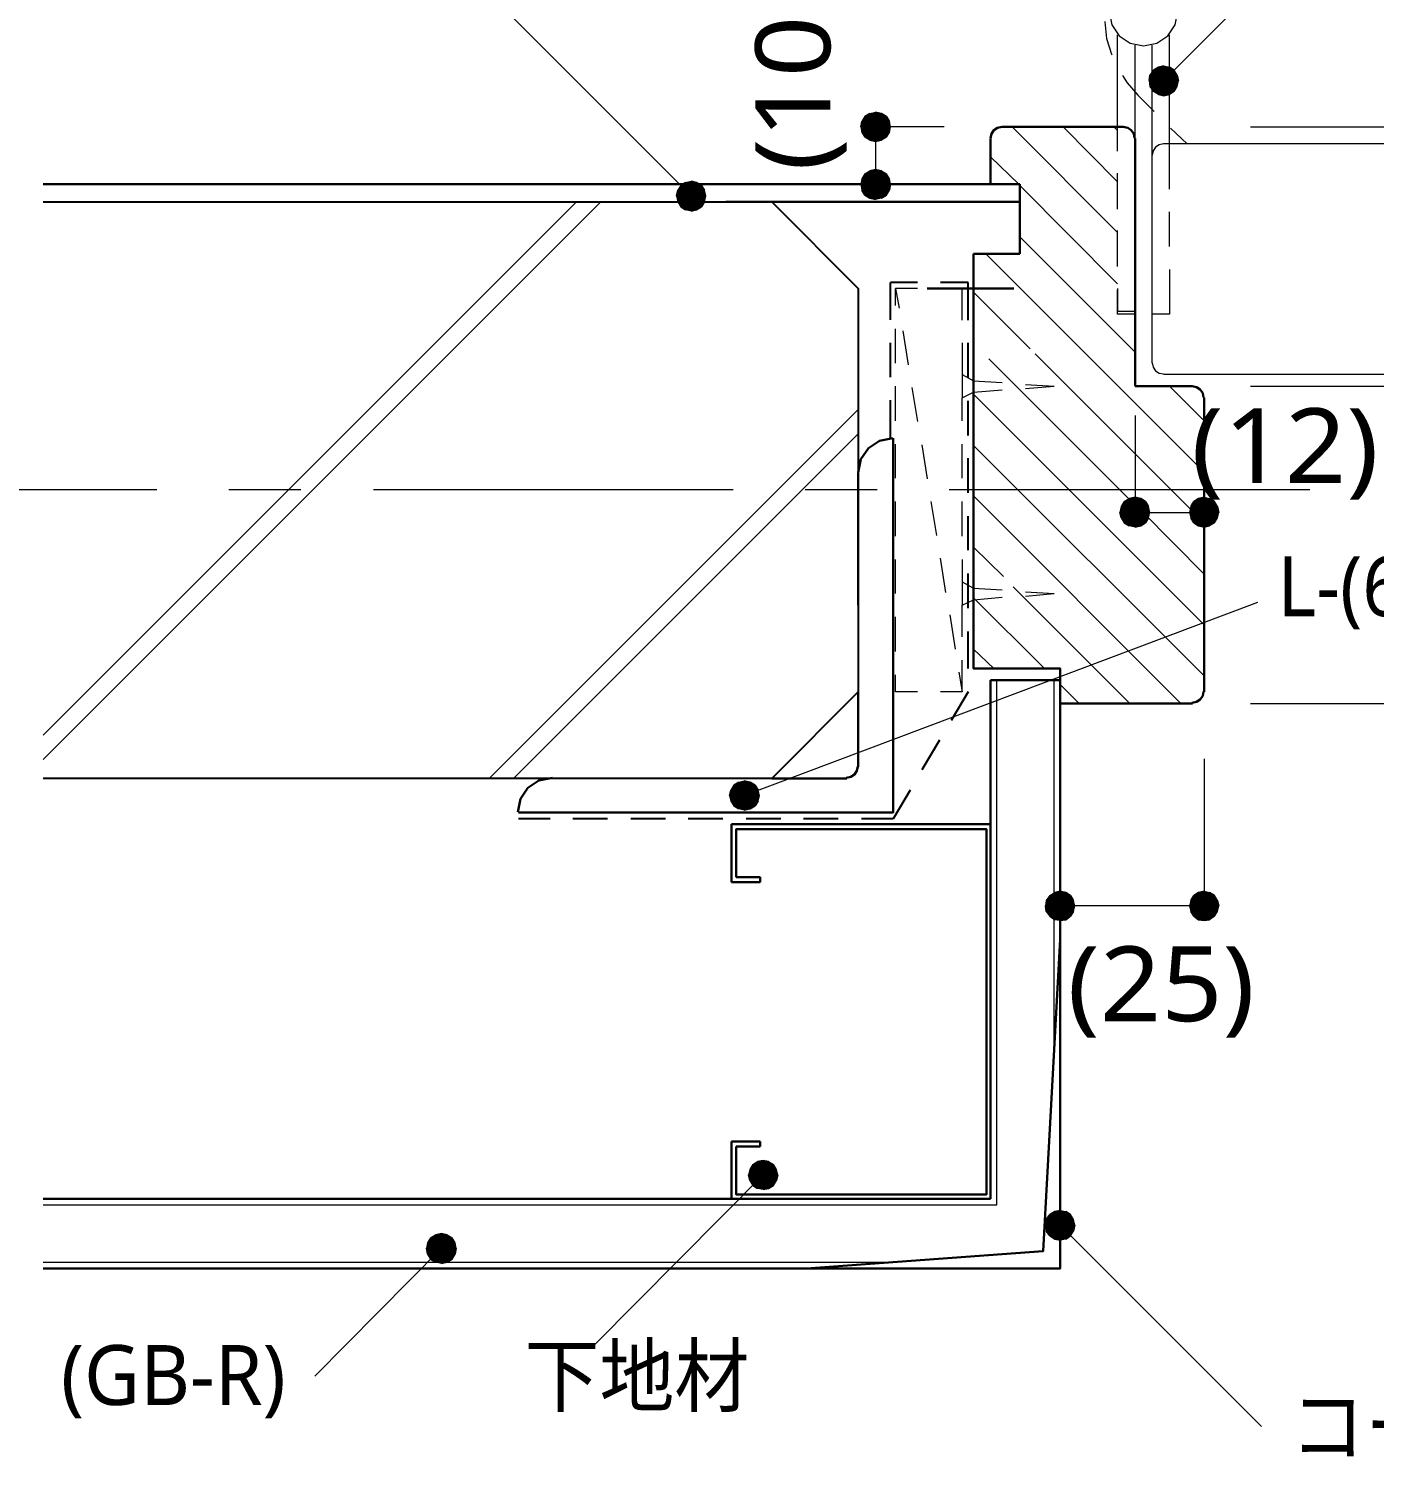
# Model space of a CAD drawing. Header units: millimetres. Extents: x 0 to 420, y 0 to 297.
# Drawn here: x 40.58 to 87.27, y 68.22 to 117.96 of the extents above; entities that cross this region are included whole.
import ezdxf
from ezdxf.enums import TextEntityAlignment as Align

# ---------------------------------------------------------------- set-up
doc = ezdxf.new("R2010")
doc.units = ezdxf.units.MM
doc.styles.add('kst32b', font='NotoSansJP-Variable.ttf')

msp = doc.modelspace()

# ---------------------------------------------------------------- hatches: boundary and pattern name
h = msp.add_hatch(color=7)
h.paths.add_polyline_path([(79.608, 116.522), (79.481, 116.353), (79.968, 116.163), (79.608, 116.522)])
h.paths.add_polyline_path([(79.481, 116.353), (79.968, 116.163), (79.46, 116.163), (79.481, 116.353)])
h.paths.add_polyline_path([(79.968, 116.163), (79.46, 116.163), (79.481, 115.951), (79.968, 116.163)])
for points in [[(79.777, 116.628), (79.608, 116.522), (79.968, 116.163), (79.777, 116.628)], [(70.443, 114.363), (70.485, 114.554), (69.956, 114.554), (70.443, 114.363)], [(69.49, 112.755), (69.448, 112.564), (69.956, 112.564), (69.49, 112.755)], [(63.098, 111.95), (63.204, 111.781), (63.563, 112.162), (63.098, 111.95)], [(79.163, 101.663), (78.973, 101.706), (78.973, 101.177), (79.163, 101.663)], [(81.174, 100.711), (81.365, 100.669), (81.365, 101.177), (81.174, 100.711)], [(64.939, 91.165), (65.045, 90.996), (65.405, 91.355), (64.939, 91.165)], [(76.56, 87.99), (76.369, 88.032), (76.369, 87.524), (76.56, 87.99)], [(81.174, 87.037), (81.365, 87.016), (81.365, 87.524), (81.174, 87.037)], [(66.252, 77.724), (66.421, 77.83), (66.061, 78.19), (66.252, 77.724)], [(76.835, 76.645), (76.729, 76.814), (76.369, 76.454), (76.835, 76.645)], [(55.097, 75.163), (55.266, 75.269), (54.906, 75.65), (55.097, 75.163)]]:
    msp.add_hatch(color=7).paths.add_polyline_path(points)
h = msp.add_hatch(color=7)
h.paths.add_polyline_path([(80.328, 116.522), (80.158, 116.628), (79.968, 116.163), (80.328, 116.522)])
h.paths.add_polyline_path([(80.158, 116.628), (79.968, 116.163), (79.968, 116.671), (80.158, 116.628)])
h.paths.add_polyline_path([(79.968, 116.163), (79.968, 116.671), (79.777, 116.628), (79.968, 116.163)])
h = msp.add_hatch(color=7)
h.paths.add_polyline_path([(80.433, 115.951), (80.476, 116.163), (79.968, 116.163), (80.433, 115.951)])
h.paths.add_polyline_path([(80.476, 116.163), (79.968, 116.163), (80.433, 116.353), (80.476, 116.163)])
h.paths.add_polyline_path([(79.968, 116.163), (80.433, 116.353), (80.328, 116.522), (79.968, 116.163)])
h = msp.add_hatch(color=7)
h.paths.add_polyline_path([(79.481, 115.951), (79.608, 115.782), (79.968, 116.163), (79.481, 115.951)])
h.paths.add_polyline_path([(79.608, 115.782), (79.968, 116.163), (79.777, 115.676), (79.608, 115.782)])
h.paths.add_polyline_path([(79.968, 116.163), (79.777, 115.676), (79.968, 115.634), (79.968, 116.163)])
h = msp.add_hatch(color=7)
h.paths.add_polyline_path([(79.968, 115.634), (80.158, 115.676), (79.968, 116.163), (79.968, 115.634)])
h.paths.add_polyline_path([(80.158, 115.676), (79.968, 116.163), (80.328, 115.782), (80.158, 115.676)])
h.paths.add_polyline_path([(79.968, 116.163), (80.328, 115.782), (80.433, 115.951), (79.968, 116.163)])
h = msp.add_hatch(color=7)
h.paths.add_polyline_path([(69.596, 114.914), (69.49, 114.745), (69.956, 114.554), (69.596, 114.914)])
h.paths.add_polyline_path([(69.49, 114.745), (69.956, 114.554), (69.448, 114.554), (69.49, 114.745)])
h.paths.add_polyline_path([(69.956, 114.554), (69.448, 114.554), (69.49, 114.363), (69.956, 114.554)])
h = msp.add_hatch(color=7)
h.paths.add_polyline_path([(70.168, 115.02), (69.956, 115.062), (69.956, 114.554), (70.168, 115.02)])
h.paths.add_polyline_path([(69.956, 115.062), (69.956, 114.554), (69.765, 115.02), (69.956, 115.062)])
h.paths.add_polyline_path([(69.956, 114.554), (69.765, 115.02), (69.596, 114.914), (69.956, 114.554)])
h = msp.add_hatch(color=7)
h.paths.add_polyline_path([(70.485, 114.554), (70.443, 114.745), (69.956, 114.554), (70.485, 114.554)])
h.paths.add_polyline_path([(70.443, 114.745), (69.956, 114.554), (70.337, 114.914), (70.443, 114.745)])
h.paths.add_polyline_path([(69.956, 114.554), (70.337, 114.914), (70.168, 115.02), (69.956, 114.554)])
h = msp.add_hatch(color=7)
h.paths.add_polyline_path([(69.49, 114.363), (69.596, 114.194), (69.956, 114.554), (69.49, 114.363)])
h.paths.add_polyline_path([(69.596, 114.194), (69.956, 114.554), (69.765, 114.088), (69.596, 114.194)])
h.paths.add_polyline_path([(69.956, 114.554), (69.765, 114.088), (69.956, 114.046), (69.956, 114.554)])
h = msp.add_hatch(color=7)
h.paths.add_polyline_path([(69.956, 114.046), (70.168, 114.088), (69.956, 114.554), (69.956, 114.046)])
h.paths.add_polyline_path([(70.168, 114.088), (69.956, 114.554), (70.337, 114.194), (70.168, 114.088)])
h.paths.add_polyline_path([(69.956, 114.554), (70.337, 114.194), (70.443, 114.363), (69.956, 114.554)])
h = msp.add_hatch(color=7)
h.paths.add_polyline_path([(69.956, 113.072), (69.765, 113.03), (69.956, 112.564), (69.956, 113.072)])
h.paths.add_polyline_path([(69.765, 113.03), (69.956, 112.564), (69.596, 112.924), (69.765, 113.03)])
h.paths.add_polyline_path([(69.956, 112.564), (69.596, 112.924), (69.49, 112.755), (69.956, 112.564)])
h = msp.add_hatch(color=7)
h.paths.add_polyline_path([(70.443, 112.755), (70.337, 112.924), (69.956, 112.564), (70.443, 112.755)])
h.paths.add_polyline_path([(70.337, 112.924), (69.956, 112.564), (70.168, 113.03), (70.337, 112.924)])
h.paths.add_polyline_path([(69.956, 112.564), (70.168, 113.03), (69.956, 113.072), (69.956, 112.564)])
h = msp.add_hatch(color=7)
h.paths.add_polyline_path([(63.204, 112.522), (63.098, 112.353), (63.563, 112.162), (63.204, 112.522)])
h.paths.add_polyline_path([(63.098, 112.353), (63.563, 112.162), (63.056, 112.162), (63.098, 112.353)])
h.paths.add_polyline_path([(63.563, 112.162), (63.056, 112.162), (63.098, 111.95), (63.563, 112.162)])
h = msp.add_hatch(color=7)
h.paths.add_polyline_path([(63.754, 112.628), (63.563, 112.67), (63.563, 112.162), (63.754, 112.628)])
h.paths.add_polyline_path([(63.563, 112.67), (63.563, 112.162), (63.373, 112.628), (63.563, 112.67)])
h.paths.add_polyline_path([(63.563, 112.162), (63.373, 112.628), (63.204, 112.522), (63.563, 112.162)])
h = msp.add_hatch(color=7)
h.paths.add_polyline_path([(64.071, 112.162), (64.029, 112.353), (63.563, 112.162), (64.071, 112.162)])
h.paths.add_polyline_path([(64.029, 112.353), (63.563, 112.162), (63.923, 112.522), (64.029, 112.353)])
h.paths.add_polyline_path([(63.563, 112.162), (63.923, 112.522), (63.754, 112.628), (63.563, 112.162)])
h = msp.add_hatch(color=7)
h.paths.add_polyline_path([(69.448, 112.564), (69.49, 112.353), (69.956, 112.564), (69.448, 112.564)])
h.paths.add_polyline_path([(69.49, 112.353), (69.956, 112.564), (69.596, 112.183), (69.49, 112.353)])
h.paths.add_polyline_path([(69.956, 112.564), (69.596, 112.183), (69.765, 112.077), (69.956, 112.564)])
h = msp.add_hatch(color=7)
h.paths.add_polyline_path([(69.765, 112.077), (69.956, 112.035), (69.956, 112.564), (69.765, 112.077)])
h.paths.add_polyline_path([(69.956, 112.035), (69.956, 112.564), (70.168, 112.077), (69.956, 112.035)])
h.paths.add_polyline_path([(69.956, 112.564), (70.168, 112.077), (70.337, 112.183), (69.956, 112.564)])
h = msp.add_hatch(color=7)
h.paths.add_polyline_path([(70.337, 112.183), (70.443, 112.353), (69.956, 112.564), (70.337, 112.183)])
h.paths.add_polyline_path([(70.443, 112.353), (69.956, 112.564), (70.485, 112.564), (70.443, 112.353)])
h.paths.add_polyline_path([(69.956, 112.564), (70.485, 112.564), (70.443, 112.755), (69.956, 112.564)])
h = msp.add_hatch(color=7)
h.paths.add_polyline_path([(63.204, 111.781), (63.373, 111.675), (63.563, 112.162), (63.204, 111.781)])
h.paths.add_polyline_path([(63.373, 111.675), (63.563, 112.162), (63.563, 111.633), (63.373, 111.675)])
h.paths.add_polyline_path([(63.563, 112.162), (63.563, 111.633), (63.754, 111.675), (63.563, 112.162)])
h = msp.add_hatch(color=7)
h.paths.add_polyline_path([(63.754, 111.675), (63.923, 111.781), (63.563, 112.162), (63.754, 111.675)])
h.paths.add_polyline_path([(63.923, 111.781), (63.563, 112.162), (64.029, 111.95), (63.923, 111.781)])
h.paths.add_polyline_path([(63.563, 112.162), (64.029, 111.95), (64.071, 112.162), (63.563, 112.162)])
h = msp.add_hatch(color=7)
h.paths.add_polyline_path([(78.973, 101.706), (78.761, 101.663), (78.973, 101.177), (78.973, 101.706)])
h.paths.add_polyline_path([(78.761, 101.663), (78.973, 101.177), (78.592, 101.558), (78.761, 101.663)])
h.paths.add_polyline_path([(78.973, 101.177), (78.592, 101.558), (78.486, 101.388), (78.973, 101.177)])
h = msp.add_hatch(color=7)
h.paths.add_polyline_path([(79.481, 101.177), (79.438, 101.388), (78.973, 101.177), (79.481, 101.177)])
h.paths.add_polyline_path([(79.438, 101.388), (78.973, 101.177), (79.333, 101.558), (79.438, 101.388)])
h.paths.add_polyline_path([(78.973, 101.177), (79.333, 101.558), (79.163, 101.663), (78.973, 101.177)])
h = msp.add_hatch(color=7)
h.paths.add_polyline_path([(81.174, 101.663), (81.005, 101.558), (81.365, 101.177), (81.174, 101.663)])
h.paths.add_polyline_path([(81.005, 101.558), (81.365, 101.177), (80.899, 101.388), (81.005, 101.558)])
h.paths.add_polyline_path([(81.365, 101.177), (80.899, 101.388), (80.857, 101.177), (81.365, 101.177)])
h = msp.add_hatch(color=7)
h.paths.add_polyline_path([(81.725, 101.558), (81.555, 101.663), (81.365, 101.177), (81.725, 101.558)])
h.paths.add_polyline_path([(81.555, 101.663), (81.365, 101.177), (81.365, 101.706), (81.555, 101.663)])
h.paths.add_polyline_path([(81.365, 101.177), (81.365, 101.706), (81.174, 101.663), (81.365, 101.177)])
h = msp.add_hatch(color=7)
h.paths.add_polyline_path([(81.83, 100.986), (81.873, 101.177), (81.365, 101.177), (81.83, 100.986)])
h.paths.add_polyline_path([(81.873, 101.177), (81.365, 101.177), (81.83, 101.388), (81.873, 101.177)])
h.paths.add_polyline_path([(81.365, 101.177), (81.83, 101.388), (81.725, 101.558), (81.365, 101.177)])
h = msp.add_hatch(color=7)
h.paths.add_polyline_path([(78.486, 101.388), (78.444, 101.177), (78.973, 101.177), (78.486, 101.388)])
h.paths.add_polyline_path([(78.444, 101.177), (78.973, 101.177), (78.486, 100.986), (78.444, 101.177)])
h.paths.add_polyline_path([(78.973, 101.177), (78.486, 100.986), (78.592, 100.817), (78.973, 101.177)])
h = msp.add_hatch(color=7)
h.paths.add_polyline_path([(78.592, 100.817), (78.761, 100.711), (78.973, 101.177), (78.592, 100.817)])
h.paths.add_polyline_path([(78.761, 100.711), (78.973, 101.177), (78.973, 100.669), (78.761, 100.711)])
h.paths.add_polyline_path([(78.973, 101.177), (78.973, 100.669), (79.163, 100.711), (78.973, 101.177)])
h = msp.add_hatch(color=7)
h.paths.add_polyline_path([(79.163, 100.711), (79.333, 100.817), (78.973, 101.177), (79.163, 100.711)])
h.paths.add_polyline_path([(79.333, 100.817), (78.973, 101.177), (79.438, 100.986), (79.333, 100.817)])
h.paths.add_polyline_path([(78.973, 101.177), (79.438, 100.986), (79.481, 101.177), (78.973, 101.177)])
h = msp.add_hatch(color=7)
h.paths.add_polyline_path([(80.857, 101.177), (80.899, 100.986), (81.365, 101.177), (80.857, 101.177)])
h.paths.add_polyline_path([(80.899, 100.986), (81.365, 101.177), (81.005, 100.817), (80.899, 100.986)])
h.paths.add_polyline_path([(81.365, 101.177), (81.005, 100.817), (81.174, 100.711), (81.365, 101.177)])
h = msp.add_hatch(color=7)
h.paths.add_polyline_path([(81.365, 100.669), (81.555, 100.711), (81.365, 101.177), (81.365, 100.669)])
h.paths.add_polyline_path([(81.555, 100.711), (81.365, 101.177), (81.725, 100.817), (81.555, 100.711)])
h.paths.add_polyline_path([(81.365, 101.177), (81.725, 100.817), (81.83, 100.986), (81.365, 101.177)])
h = msp.add_hatch(color=7)
h.paths.add_polyline_path([(65.045, 91.715), (64.939, 91.546), (65.405, 91.355), (65.045, 91.715)])
h.paths.add_polyline_path([(64.939, 91.546), (65.405, 91.355), (64.897, 91.355), (64.939, 91.546)])
h.paths.add_polyline_path([(65.405, 91.355), (64.897, 91.355), (64.939, 91.165), (65.405, 91.355)])
h = msp.add_hatch(color=7)
h.paths.add_polyline_path([(65.617, 91.821), (65.405, 91.863), (65.405, 91.355), (65.617, 91.821)])
h.paths.add_polyline_path([(65.405, 91.863), (65.405, 91.355), (65.215, 91.821), (65.405, 91.863)])
h.paths.add_polyline_path([(65.405, 91.355), (65.215, 91.821), (65.045, 91.715), (65.405, 91.355)])
h = msp.add_hatch(color=7)
h.paths.add_polyline_path([(65.934, 91.355), (65.892, 91.546), (65.405, 91.355), (65.934, 91.355)])
h.paths.add_polyline_path([(65.892, 91.546), (65.405, 91.355), (65.786, 91.715), (65.892, 91.546)])
h.paths.add_polyline_path([(65.405, 91.355), (65.786, 91.715), (65.617, 91.821), (65.405, 91.355)])
h = msp.add_hatch(color=7)
h.paths.add_polyline_path([(65.045, 90.996), (65.215, 90.89), (65.405, 91.355), (65.045, 90.996)])
h.paths.add_polyline_path([(65.215, 90.89), (65.405, 91.355), (65.405, 90.847), (65.215, 90.89)])
h.paths.add_polyline_path([(65.405, 91.355), (65.405, 90.847), (65.617, 90.89), (65.405, 91.355)])
h = msp.add_hatch(color=7)
h.paths.add_polyline_path([(65.617, 90.89), (65.786, 90.996), (65.405, 91.355), (65.617, 90.89)])
h.paths.add_polyline_path([(65.786, 90.996), (65.405, 91.355), (65.892, 91.165), (65.786, 90.996)])
h.paths.add_polyline_path([(65.405, 91.355), (65.892, 91.165), (65.934, 91.355), (65.405, 91.355)])
h = msp.add_hatch(color=7)
h.paths.add_polyline_path([(75.883, 87.715), (75.861, 87.524), (76.369, 87.524), (75.883, 87.715)])
h.paths.add_polyline_path([(75.861, 87.524), (76.369, 87.524), (75.883, 87.334), (75.861, 87.524)])
h.paths.add_polyline_path([(76.369, 87.524), (75.883, 87.334), (76.01, 87.164), (76.369, 87.524)])
h = msp.add_hatch(color=7)
h.paths.add_polyline_path([(76.369, 88.032), (76.179, 87.99), (76.369, 87.524), (76.369, 88.032)])
h.paths.add_polyline_path([(76.179, 87.99), (76.369, 87.524), (76.01, 87.884), (76.179, 87.99)])
h.paths.add_polyline_path([(76.369, 87.524), (76.01, 87.884), (75.883, 87.715), (76.369, 87.524)])
h = msp.add_hatch(color=7)
h.paths.add_polyline_path([(76.877, 87.524), (76.835, 87.715), (76.369, 87.524), (76.877, 87.524)])
h.paths.add_polyline_path([(76.835, 87.715), (76.369, 87.524), (76.729, 87.884), (76.835, 87.715)])
h.paths.add_polyline_path([(76.369, 87.524), (76.729, 87.884), (76.56, 87.99), (76.369, 87.524)])
h = msp.add_hatch(color=7)
h.paths.add_polyline_path([(81.174, 87.99), (81.005, 87.884), (81.365, 87.524), (81.174, 87.99)])
h.paths.add_polyline_path([(81.005, 87.884), (81.365, 87.524), (80.899, 87.715), (81.005, 87.884)])
h.paths.add_polyline_path([(81.365, 87.524), (80.899, 87.715), (80.857, 87.524), (81.365, 87.524)])
h = msp.add_hatch(color=7)
h.paths.add_polyline_path([(81.725, 87.884), (81.555, 87.99), (81.365, 87.524), (81.725, 87.884)])
h.paths.add_polyline_path([(81.555, 87.99), (81.365, 87.524), (81.365, 88.032), (81.555, 87.99)])
h.paths.add_polyline_path([(81.365, 87.524), (81.365, 88.032), (81.174, 87.99), (81.365, 87.524)])
h = msp.add_hatch(color=7)
h.paths.add_polyline_path([(81.83, 87.334), (81.873, 87.524), (81.365, 87.524), (81.83, 87.334)])
h.paths.add_polyline_path([(81.873, 87.524), (81.365, 87.524), (81.83, 87.715), (81.873, 87.524)])
h.paths.add_polyline_path([(81.365, 87.524), (81.83, 87.715), (81.725, 87.884), (81.365, 87.524)])
h = msp.add_hatch(color=7)
h.paths.add_polyline_path([(76.01, 87.164), (76.179, 87.037), (76.369, 87.524), (76.01, 87.164)])
h.paths.add_polyline_path([(76.179, 87.037), (76.369, 87.524), (76.369, 87.016), (76.179, 87.037)])
h.paths.add_polyline_path([(76.369, 87.524), (76.369, 87.016), (76.56, 87.037), (76.369, 87.524)])
h = msp.add_hatch(color=7)
h.paths.add_polyline_path([(76.56, 87.037), (76.729, 87.164), (76.369, 87.524), (76.56, 87.037)])
h.paths.add_polyline_path([(76.729, 87.164), (76.369, 87.524), (76.835, 87.334), (76.729, 87.164)])
h.paths.add_polyline_path([(76.369, 87.524), (76.835, 87.334), (76.877, 87.524), (76.369, 87.524)])
h = msp.add_hatch(color=7)
h.paths.add_polyline_path([(80.857, 87.524), (80.899, 87.334), (81.365, 87.524), (80.857, 87.524)])
h.paths.add_polyline_path([(80.899, 87.334), (81.365, 87.524), (81.005, 87.164), (80.899, 87.334)])
h.paths.add_polyline_path([(81.365, 87.524), (81.005, 87.164), (81.174, 87.037), (81.365, 87.524)])
h = msp.add_hatch(color=7)
h.paths.add_polyline_path([(81.365, 87.016), (81.555, 87.037), (81.365, 87.524), (81.365, 87.016)])
h.paths.add_polyline_path([(81.555, 87.037), (81.365, 87.524), (81.725, 87.164), (81.555, 87.037)])
h.paths.add_polyline_path([(81.365, 87.524), (81.725, 87.164), (81.83, 87.334), (81.365, 87.524)])
h = msp.add_hatch(color=7)
h.paths.add_polyline_path([(66.061, 78.698), (65.871, 78.655), (66.061, 78.19), (66.061, 78.698)])
h.paths.add_polyline_path([(65.871, 78.655), (66.061, 78.19), (65.701, 78.549), (65.871, 78.655)])
h.paths.add_polyline_path([(66.061, 78.19), (65.701, 78.549), (65.596, 78.38), (66.061, 78.19)])
h = msp.add_hatch(color=7)
h.paths.add_polyline_path([(66.527, 78.38), (66.421, 78.549), (66.061, 78.19), (66.527, 78.38)])
h.paths.add_polyline_path([(66.421, 78.549), (66.061, 78.19), (66.252, 78.655), (66.421, 78.549)])
h.paths.add_polyline_path([(66.061, 78.19), (66.252, 78.655), (66.061, 78.698), (66.061, 78.19)])
h = msp.add_hatch(color=7)
h.paths.add_polyline_path([(65.596, 78.38), (65.553, 78.19), (66.061, 78.19), (65.596, 78.38)])
h.paths.add_polyline_path([(65.553, 78.19), (66.061, 78.19), (65.596, 77.999), (65.553, 78.19)])
h.paths.add_polyline_path([(66.061, 78.19), (65.596, 77.999), (65.701, 77.83), (66.061, 78.19)])
h = msp.add_hatch(color=7)
h.paths.add_polyline_path([(65.701, 77.83), (65.871, 77.724), (66.061, 78.19), (65.701, 77.83)])
h.paths.add_polyline_path([(65.871, 77.724), (66.061, 78.19), (66.061, 77.682), (65.871, 77.724)])
h.paths.add_polyline_path([(66.061, 78.19), (66.061, 77.682), (66.252, 77.724), (66.061, 78.19)])
h = msp.add_hatch(color=7)
h.paths.add_polyline_path([(66.421, 77.83), (66.527, 77.999), (66.061, 78.19), (66.421, 77.83)])
h.paths.add_polyline_path([(66.527, 77.999), (66.061, 78.19), (66.569, 78.19), (66.527, 77.999)])
h.paths.add_polyline_path([(66.061, 78.19), (66.569, 78.19), (66.527, 78.38), (66.061, 78.19)])
h = msp.add_hatch(color=7)
h.paths.add_polyline_path([(76.179, 76.92), (76.01, 76.814), (76.369, 76.454), (76.179, 76.92)])
h.paths.add_polyline_path([(76.01, 76.814), (76.369, 76.454), (75.883, 76.645), (76.01, 76.814)])
h.paths.add_polyline_path([(76.369, 76.454), (75.883, 76.645), (75.861, 76.454), (76.369, 76.454)])
h = msp.add_hatch(color=7)
h.paths.add_polyline_path([(76.729, 76.814), (76.56, 76.92), (76.369, 76.454), (76.729, 76.814)])
h.paths.add_polyline_path([(76.56, 76.92), (76.369, 76.454), (76.369, 76.962), (76.56, 76.92)])
h.paths.add_polyline_path([(76.369, 76.454), (76.369, 76.962), (76.179, 76.92), (76.369, 76.454)])
h = msp.add_hatch(color=7)
h.paths.add_polyline_path([(76.729, 76.073), (76.835, 76.242), (76.369, 76.454), (76.729, 76.073)])
h.paths.add_polyline_path([(76.835, 76.242), (76.369, 76.454), (76.877, 76.454), (76.835, 76.242)])
h.paths.add_polyline_path([(76.369, 76.454), (76.877, 76.454), (76.835, 76.645), (76.369, 76.454)])
h = msp.add_hatch(color=7)
h.paths.add_polyline_path([(54.906, 76.158), (54.695, 76.115), (54.906, 75.65), (54.906, 76.158)])
h.paths.add_polyline_path([(54.695, 76.115), (54.906, 75.65), (54.525, 76.009), (54.695, 76.115)])
h.paths.add_polyline_path([(54.906, 75.65), (54.525, 76.009), (54.42, 75.84), (54.906, 75.65)])
h = msp.add_hatch(color=7)
h.paths.add_polyline_path([(55.372, 75.84), (55.266, 76.009), (54.906, 75.65), (55.372, 75.84)])
h.paths.add_polyline_path([(55.266, 76.009), (54.906, 75.65), (55.097, 76.115), (55.266, 76.009)])
h.paths.add_polyline_path([(54.906, 75.65), (55.097, 76.115), (54.906, 76.158), (54.906, 75.65)])
h = msp.add_hatch(color=7)
h.paths.add_polyline_path([(75.861, 76.454), (75.883, 76.242), (76.369, 76.454), (75.861, 76.454)])
h.paths.add_polyline_path([(75.883, 76.242), (76.369, 76.454), (76.01, 76.073), (75.883, 76.242)])
h.paths.add_polyline_path([(76.369, 76.454), (76.01, 76.073), (76.179, 75.967), (76.369, 76.454)])
h = msp.add_hatch(color=7)
h.paths.add_polyline_path([(76.179, 75.967), (76.369, 75.925), (76.369, 76.454), (76.179, 75.967)])
h.paths.add_polyline_path([(76.369, 75.925), (76.369, 76.454), (76.56, 75.967), (76.369, 75.925)])
h.paths.add_polyline_path([(76.369, 76.454), (76.56, 75.967), (76.729, 76.073), (76.369, 76.454)])
h = msp.add_hatch(color=7)
h.paths.add_polyline_path([(54.42, 75.84), (54.377, 75.65), (54.906, 75.65), (54.42, 75.84)])
h.paths.add_polyline_path([(54.377, 75.65), (54.906, 75.65), (54.42, 75.438), (54.377, 75.65)])
h.paths.add_polyline_path([(54.906, 75.65), (54.42, 75.438), (54.525, 75.269), (54.906, 75.65)])
h = msp.add_hatch(color=7)
h.paths.add_polyline_path([(54.525, 75.269), (54.695, 75.163), (54.906, 75.65), (54.525, 75.269)])
h.paths.add_polyline_path([(54.695, 75.163), (54.906, 75.65), (54.906, 75.121), (54.695, 75.163)])
h.paths.add_polyline_path([(54.906, 75.65), (54.906, 75.121), (55.097, 75.163), (54.906, 75.65)])
h = msp.add_hatch(color=7)
h.paths.add_polyline_path([(55.266, 75.269), (55.372, 75.438), (54.906, 75.65), (55.266, 75.269)])
h.paths.add_polyline_path([(55.372, 75.438), (54.906, 75.65), (55.414, 75.65), (55.372, 75.438)])
h.paths.add_polyline_path([(54.906, 75.65), (55.414, 75.65), (55.372, 75.84), (54.906, 75.65)])

# ---------------------------------------------------------------- linework, layer by layer
at = {"lineweight": 13}
for points in [[(79.968, 116.163), (91.207, 127.402)], [(63.563, 112.162), (49.784, 125.942)], [(77.915, 118.216), (77.915, 118.195), (77.978, 117.623), (78.147, 117.073), (78.169, 117.052)], [(78.359, 114.554), (78.359, 117.75)], [(78.973, 114.152), (78.973, 117.39)], [(79.566, 113.559), (79.566, 117.39)], [(80.158, 113.961), (80.158, 117.75)], [(78.528, 116.332), (78.698, 116.078), (79.058, 115.655)], [(79.629, 115.083), (79.058, 115.655)], [(72.348, 114.554), (69.935, 114.554)], [(78.359, 110.892), (74.697, 114.554)], [(78.359, 112.649), (76.475, 114.554)], [(78.359, 114.427), (78.232, 114.554)], [(78.359, 113.707), (78.359, 114.554)], [(78.359, 113.75), (78.359, 114.554)], [(80.772, 113.961), (80.201, 114.512)], [(82.973, 114.554), (109.559, 114.554)], [(82.973, 94.552), (109.559, 94.552), (109.559, 114.554)], [(69.956, 114.152), (69.956, 112.945)], [(79.957, 113.961), (79.805, 113.931), (79.68, 113.847), (79.596, 113.722), (79.566, 113.57)], [(105.283, 113.961), (79.968, 113.961)], [(80.158, 112.395), (80.158, 113.961)], [(74.93, 112.564), (73.956, 113.517)], [(79.566, 106.362), (79.566, 113.559)], [(78.359, 111.76), (78.359, 112.945)], [(78.359, 109.114), (74.972, 112.522)], [(78.359, 111.696), (78.359, 112.903)], [(59.584, 111.95), (41.085, 93.451)], [(60.431, 111.95), (41.085, 92.604)], [(80.158, 110.405), (80.158, 111.612)], [(78.359, 109.749), (78.359, 110.956)], [(78.973, 106.743), (74.972, 110.744)], [(78.359, 109.707), (78.359, 110.913)], [(81.365, 102.574), (73.787, 110.151)], [(80.158, 109.601), (80.158, 108.056), (79.566, 108.056)], [(70.654, 108.945), (70.781, 108.268)], [(70.654, 108.352), (70.654, 108.945)], [(71.416, 108.945), (70.654, 108.945)], [(72.962, 108.945), (72.221, 108.945)], [(72.962, 107.844), (72.962, 108.945)], [(78.359, 108.945), (78.359, 108.162), (78.973, 108.162)], [(75.332, 106.849), (73.364, 108.818)], [(78.359, 108.056), (78.359, 108.902)], [(78.973, 108.056), (78.359, 108.056)], [(70.654, 106.362), (70.654, 107.548)], [(70.908, 107.484), (71.099, 106.299)], [(72.962, 107.061), (72.962, 105.96), (72.962, 105.156)], [(78.973, 101.431), (73.893, 106.511)], [(81.365, 100.817), (75.502, 106.68)], [(72.962, 105.96), (73.364, 105.749)], [(79.566, 106.373), (79.596, 106.221), (79.68, 106.096), (79.805, 106.012), (79.957, 105.982)], [(105.283, 105.96), (79.968, 105.96)], [(70.654, 104.352), (70.654, 105.558)], [(71.226, 105.516), (71.416, 104.33)], [(73.364, 105.749), (74.359, 105.685)], [(75.163, 105.622), (76.158, 105.558)], [(75.163, 105.473), (76.158, 105.558)], [(81.365, 104.352), (80.158, 105.558)], [(82.973, 105.558), (102.32, 105.558)], [(72.962, 105.156), (73.364, 105.346)], [(72.962, 104.352), (72.962, 105.156)], [(73.364, 105.346), (74.359, 105.431)], [(81.365, 97.282), (73.364, 105.283)], [(69.363, 104.754), (56.557, 91.948)], [(78.973, 104.542), (78.973, 101.177), (81.365, 101.177)], [(69.363, 103.907), (57.404, 91.948)], [(70.654, 102.362), (70.654, 103.547)], [(71.565, 103.526), (71.755, 102.341)], [(72.962, 102.362), (72.962, 103.547)], [(81.365, 95.504), (73.364, 103.505)], [(45.021, 101.96), (32.237, 101.96)], [(50.017, 101.96), (47.519, 101.96)], [(65.024, 101.96), (52.536, 101.96)], [(70.019, 101.96), (67.522, 101.96)], [(70.654, 100.351), (70.654, 101.558)], [(71.882, 101.558), (72.073, 100.372)], [(85.027, 101.96), (72.517, 101.96)], [(72.962, 100.351), (72.962, 101.558)], [(80.56, 94.552), (73.364, 101.748)], [(81.365, 99.039), (79.227, 101.198)], [(70.654, 98.362), (70.654, 99.547)], [(72.2, 99.589), (72.39, 98.404)], [(72.962, 99.547), (72.962, 98.764), (72.962, 97.959)], [(74.401, 98.954), (73.364, 99.97)], [(72.962, 98.764), (73.364, 98.552)], [(73.364, 98.552), (74.359, 98.488)], [(78.782, 94.552), (74.74, 98.594)], [(65.405, 91.355), (83.227, 98.065)], [(72.962, 97.959), (73.364, 98.15)], [(73.364, 98.15), (74.359, 98.234)], [(75.819, 95.758), (73.364, 98.213)], [(75.163, 98.425), (76.158, 98.362)], [(75.163, 98.277), (76.158, 98.362)], [(70.654, 96.351), (70.654, 97.557)], [(72.538, 97.621), (72.729, 96.435)], [(72.962, 96.859), (72.962, 97.959)], [(72.962, 94.954), (72.962, 96.054)], [(74.062, 95.758), (73.364, 96.435)], [(70.654, 94.954), (70.654, 95.546)], [(72.856, 95.631), (72.962, 94.954)], [(74.168, 77.153), (74.168, 95.356)], [(76.158, 82.677), (76.158, 95.356)], [(77.026, 94.552), (76.369, 95.208)], [(71.416, 94.954), (70.654, 94.954)], [(72.962, 94.954), (72.221, 94.954)], [(81.365, 92.625), (81.365, 87.524), (76.369, 87.524)], [(66.061, 78.19), (60.219, 72.305)], [(41.085, 77.153), (74.168, 77.153)], [(76.369, 76.454), (83.354, 69.469)], [(54.906, 75.65), (50.504, 71.205)], [(41.085, 75.163), (70.358, 75.163)]]:
    msp.add_lwpolyline(points, dxfattribs=at)
msp.add_lwpolyline([(80.455, 118.565), (80.361, 119.031), (80.104, 119.411), (79.724, 119.667), (79.259, 119.761), (78.793, 119.667), (78.413, 119.411), (78.157, 119.031), (78.063, 118.565), (78.157, 118.1), (78.413, 117.719), (78.793, 117.463), (79.259, 117.369), (79.724, 117.463), (80.104, 117.719), (80.361, 118.1)], close=True, dxfattribs=at)
at = {"lineweight": 0}
for points in [[(79.608, 116.522), (79.481, 116.353), (79.968, 116.163)], [(79.777, 116.628), (79.608, 116.522), (79.968, 116.163)], [(79.968, 116.163), (79.968, 116.671), (79.777, 116.628)], [(80.158, 116.628), (79.968, 116.163), (79.968, 116.671)], [(80.328, 116.522), (80.158, 116.628), (79.968, 116.163)], [(79.968, 116.163), (80.433, 116.353), (80.328, 116.522)], [(79.481, 116.353), (79.968, 116.163), (79.46, 116.163)], [(79.968, 116.163), (79.46, 116.163), (79.481, 115.951)], [(79.481, 115.951), (79.608, 115.782), (79.968, 116.163)], [(79.608, 115.782), (79.968, 116.163), (79.777, 115.676)], [(79.968, 116.163), (79.777, 115.676), (79.968, 115.634)], [(80.476, 116.163), (79.968, 116.163), (80.433, 116.353)], [(79.968, 115.634), (80.158, 115.676), (79.968, 116.163)], [(80.158, 115.676), (79.968, 116.163), (80.328, 115.782)], [(79.968, 116.163), (80.328, 115.782), (80.433, 115.951)], [(80.433, 115.951), (80.476, 116.163), (79.968, 116.163)], [(69.596, 114.914), (69.49, 114.745), (69.956, 114.554)], [(69.956, 114.554), (69.765, 115.02), (69.596, 114.914)], [(69.956, 115.062), (69.956, 114.554), (69.765, 115.02)], [(70.168, 115.02), (69.956, 115.062), (69.956, 114.554)], [(69.956, 114.554), (70.337, 114.914), (70.168, 115.02)], [(70.443, 114.745), (69.956, 114.554), (70.337, 114.914)], [(69.49, 114.745), (69.956, 114.554), (69.448, 114.554)], [(69.956, 114.554), (69.448, 114.554), (69.49, 114.363)], [(69.49, 114.363), (69.596, 114.194), (69.956, 114.554)], [(69.596, 114.194), (69.956, 114.554), (69.765, 114.088)], [(69.956, 114.554), (69.765, 114.088), (69.956, 114.046)], [(70.485, 114.554), (70.443, 114.745), (69.956, 114.554)], [(69.956, 114.046), (70.168, 114.088), (69.956, 114.554)], [(70.168, 114.088), (69.956, 114.554), (70.337, 114.194)], [(69.956, 114.554), (70.337, 114.194), (70.443, 114.363)], [(70.443, 114.363), (70.485, 114.554), (69.956, 114.554)], [(69.956, 112.564), (69.596, 112.924), (69.49, 112.755)], [(69.765, 113.03), (69.956, 112.564), (69.596, 112.924)], [(69.956, 113.072), (69.765, 113.03), (69.956, 112.564)], [(69.956, 112.564), (70.168, 113.03), (69.956, 113.072)], [(70.337, 112.924), (69.956, 112.564), (70.168, 113.03)], [(70.443, 112.755), (70.337, 112.924), (69.956, 112.564)], [(63.204, 112.522), (63.098, 112.353), (63.563, 112.162)], [(63.563, 112.162), (63.373, 112.628), (63.204, 112.522)], [(63.563, 112.67), (63.563, 112.162), (63.373, 112.628)], [(63.754, 112.628), (63.563, 112.67), (63.563, 112.162)], [(63.563, 112.162), (63.923, 112.522), (63.754, 112.628)], [(64.029, 112.353), (63.563, 112.162), (63.923, 112.522)], [(69.49, 112.755), (69.448, 112.564), (69.956, 112.564)], [(69.448, 112.564), (69.49, 112.353), (69.956, 112.564)], [(69.49, 112.353), (69.956, 112.564), (69.596, 112.183)], [(69.956, 112.564), (69.596, 112.183), (69.765, 112.077)], [(69.765, 112.077), (69.956, 112.035), (69.956, 112.564)], [(69.956, 112.564), (70.485, 112.564), (70.443, 112.755)], [(69.956, 112.035), (69.956, 112.564), (70.168, 112.077)], [(69.956, 112.564), (70.168, 112.077), (70.337, 112.183)], [(70.337, 112.183), (70.443, 112.353), (69.956, 112.564)], [(70.443, 112.353), (69.956, 112.564), (70.485, 112.564)], [(63.098, 112.353), (63.563, 112.162), (63.056, 112.162)], [(63.563, 112.162), (63.056, 112.162), (63.098, 111.95)], [(63.098, 111.95), (63.204, 111.781), (63.563, 112.162)], [(63.204, 111.781), (63.373, 111.675), (63.563, 112.162)], [(63.373, 111.675), (63.563, 112.162), (63.563, 111.633)], [(64.071, 112.162), (64.029, 112.353), (63.563, 112.162)], [(63.563, 112.162), (63.563, 111.633), (63.754, 111.675)], [(63.754, 111.675), (63.923, 111.781), (63.563, 112.162)], [(63.923, 111.781), (63.563, 112.162), (64.029, 111.95)], [(63.563, 112.162), (64.029, 111.95), (64.071, 112.162)], [(78.973, 101.177), (78.592, 101.558), (78.486, 101.388)], [(78.761, 101.663), (78.973, 101.177), (78.592, 101.558)], [(78.973, 101.706), (78.761, 101.663), (78.973, 101.177)], [(79.163, 101.663), (78.973, 101.706), (78.973, 101.177)], [(78.973, 101.177), (79.333, 101.558), (79.163, 101.663)], [(79.438, 101.388), (78.973, 101.177), (79.333, 101.558)], [(81.005, 101.558), (81.365, 101.177), (80.899, 101.388)], [(81.174, 101.663), (81.005, 101.558), (81.365, 101.177)], [(81.365, 101.177), (81.365, 101.706), (81.174, 101.663)], [(81.555, 101.663), (81.365, 101.177), (81.365, 101.706)], [(81.725, 101.558), (81.555, 101.663), (81.365, 101.177)], [(81.365, 101.177), (81.83, 101.388), (81.725, 101.558)], [(78.486, 101.388), (78.444, 101.177), (78.973, 101.177)], [(78.444, 101.177), (78.973, 101.177), (78.486, 100.986)], [(78.973, 101.177), (78.486, 100.986), (78.592, 100.817)], [(78.592, 100.817), (78.761, 100.711), (78.973, 101.177)], [(78.761, 100.711), (78.973, 101.177), (78.973, 100.669)], [(79.481, 101.177), (79.438, 101.388), (78.973, 101.177)], [(78.973, 101.177), (78.973, 100.669), (79.163, 100.711)], [(79.163, 100.711), (79.333, 100.817), (78.973, 101.177)], [(79.333, 100.817), (78.973, 101.177), (79.438, 100.986)], [(78.973, 101.177), (79.438, 100.986), (79.481, 101.177)], [(81.365, 101.177), (80.899, 101.388), (80.857, 101.177)], [(80.857, 101.177), (80.899, 100.986), (81.365, 101.177)], [(80.899, 100.986), (81.365, 101.177), (81.005, 100.817)], [(81.365, 101.177), (81.005, 100.817), (81.174, 100.711)], [(81.174, 100.711), (81.365, 100.669), (81.365, 101.177)], [(81.873, 101.177), (81.365, 101.177), (81.83, 101.388)], [(81.365, 100.669), (81.555, 100.711), (81.365, 101.177)], [(81.555, 100.711), (81.365, 101.177), (81.725, 100.817)], [(81.365, 101.177), (81.725, 100.817), (81.83, 100.986)], [(81.83, 100.986), (81.873, 101.177), (81.365, 101.177)], [(64.939, 91.546), (65.405, 91.355), (64.897, 91.355)], [(65.045, 91.715), (64.939, 91.546), (65.405, 91.355)], [(65.405, 91.355), (65.215, 91.821), (65.045, 91.715)], [(65.405, 91.863), (65.405, 91.355), (65.215, 91.821)], [(65.617, 91.821), (65.405, 91.863), (65.405, 91.355)], [(65.405, 91.355), (65.786, 91.715), (65.617, 91.821)], [(65.892, 91.546), (65.405, 91.355), (65.786, 91.715)], [(65.934, 91.355), (65.892, 91.546), (65.405, 91.355)], [(65.405, 91.355), (64.897, 91.355), (64.939, 91.165)], [(64.939, 91.165), (65.045, 90.996), (65.405, 91.355)], [(65.045, 90.996), (65.215, 90.89), (65.405, 91.355)], [(65.215, 90.89), (65.405, 91.355), (65.405, 90.847)], [(65.405, 91.355), (65.405, 90.847), (65.617, 90.89)], [(65.617, 90.89), (65.786, 90.996), (65.405, 91.355)], [(65.786, 90.996), (65.405, 91.355), (65.892, 91.165)], [(65.405, 91.355), (65.892, 91.165), (65.934, 91.355)], [(75.883, 87.715), (75.861, 87.524), (76.369, 87.524)], [(76.369, 87.524), (76.01, 87.884), (75.883, 87.715)], [(76.179, 87.99), (76.369, 87.524), (76.01, 87.884)], [(76.369, 88.032), (76.179, 87.99), (76.369, 87.524)], [(76.56, 87.99), (76.369, 88.032), (76.369, 87.524)], [(76.369, 87.524), (76.729, 87.884), (76.56, 87.99)], [(76.835, 87.715), (76.369, 87.524), (76.729, 87.884)], [(76.877, 87.524), (76.835, 87.715), (76.369, 87.524)], [(81.365, 87.524), (80.899, 87.715), (80.857, 87.524)], [(81.005, 87.884), (81.365, 87.524), (80.899, 87.715)], [(81.174, 87.99), (81.005, 87.884), (81.365, 87.524)], [(81.365, 87.524), (81.365, 88.032), (81.174, 87.99)], [(81.555, 87.99), (81.365, 87.524), (81.365, 88.032)], [(81.725, 87.884), (81.555, 87.99), (81.365, 87.524)], [(81.365, 87.524), (81.83, 87.715), (81.725, 87.884)], [(81.873, 87.524), (81.365, 87.524), (81.83, 87.715)], [(75.861, 87.524), (76.369, 87.524), (75.883, 87.334)], [(76.369, 87.524), (75.883, 87.334), (76.01, 87.164)], [(76.01, 87.164), (76.179, 87.037), (76.369, 87.524)], [(76.179, 87.037), (76.369, 87.524), (76.369, 87.016)], [(76.369, 87.524), (76.369, 87.016), (76.56, 87.037)], [(76.56, 87.037), (76.729, 87.164), (76.369, 87.524)], [(76.729, 87.164), (76.369, 87.524), (76.835, 87.334)], [(76.369, 87.524), (76.835, 87.334), (76.877, 87.524)], [(80.857, 87.524), (80.899, 87.334), (81.365, 87.524)], [(80.899, 87.334), (81.365, 87.524), (81.005, 87.164)], [(81.365, 87.524), (81.005, 87.164), (81.174, 87.037)], [(81.174, 87.037), (81.365, 87.016), (81.365, 87.524)], [(81.365, 87.016), (81.555, 87.037), (81.365, 87.524)], [(81.555, 87.037), (81.365, 87.524), (81.725, 87.164)], [(81.365, 87.524), (81.725, 87.164), (81.83, 87.334)], [(81.83, 87.334), (81.873, 87.524), (81.365, 87.524)], [(65.871, 78.655), (66.061, 78.19), (65.701, 78.549)], [(66.061, 78.698), (65.871, 78.655), (66.061, 78.19)], [(66.061, 78.19), (66.252, 78.655), (66.061, 78.698)], [(66.421, 78.549), (66.061, 78.19), (66.252, 78.655)], [(65.596, 78.38), (65.553, 78.19), (66.061, 78.19)], [(65.553, 78.19), (66.061, 78.19), (65.596, 77.999)], [(66.061, 78.19), (65.701, 78.549), (65.596, 78.38)], [(66.061, 78.19), (65.596, 77.999), (65.701, 77.83)], [(65.701, 77.83), (65.871, 77.724), (66.061, 78.19)], [(65.871, 77.724), (66.061, 78.19), (66.061, 77.682)], [(66.527, 78.38), (66.421, 78.549), (66.061, 78.19)], [(66.061, 78.19), (66.569, 78.19), (66.527, 78.38)], [(66.421, 77.83), (66.527, 77.999), (66.061, 78.19)], [(66.527, 77.999), (66.061, 78.19), (66.569, 78.19)], [(66.061, 78.19), (66.061, 77.682), (66.252, 77.724)], [(66.252, 77.724), (66.421, 77.83), (66.061, 78.19)], [(76.369, 76.454), (75.883, 76.645), (75.861, 76.454)], [(76.01, 76.814), (76.369, 76.454), (75.883, 76.645)], [(76.179, 76.92), (76.01, 76.814), (76.369, 76.454)], [(76.369, 76.454), (76.369, 76.962), (76.179, 76.92)], [(76.56, 76.92), (76.369, 76.454), (76.369, 76.962)], [(76.729, 76.814), (76.56, 76.92), (76.369, 76.454)], [(76.835, 76.645), (76.729, 76.814), (76.369, 76.454)], [(76.369, 76.454), (76.877, 76.454), (76.835, 76.645)], [(54.695, 76.115), (54.906, 75.65), (54.525, 76.009)], [(54.906, 76.158), (54.695, 76.115), (54.906, 75.65)], [(54.906, 75.65), (55.097, 76.115), (54.906, 76.158)], [(55.266, 76.009), (54.906, 75.65), (55.097, 76.115)], [(75.861, 76.454), (75.883, 76.242), (76.369, 76.454)], [(75.883, 76.242), (76.369, 76.454), (76.01, 76.073)], [(76.369, 76.454), (76.01, 76.073), (76.179, 75.967)], [(76.179, 75.967), (76.369, 75.925), (76.369, 76.454)], [(76.369, 75.925), (76.369, 76.454), (76.56, 75.967)], [(76.369, 76.454), (76.56, 75.967), (76.729, 76.073)], [(76.729, 76.073), (76.835, 76.242), (76.369, 76.454)], [(76.835, 76.242), (76.369, 76.454), (76.877, 76.454)], [(54.42, 75.84), (54.377, 75.65), (54.906, 75.65)], [(54.377, 75.65), (54.906, 75.65), (54.42, 75.438)], [(54.906, 75.65), (54.525, 76.009), (54.42, 75.84)], [(54.906, 75.65), (54.42, 75.438), (54.525, 75.269)], [(54.525, 75.269), (54.695, 75.163), (54.906, 75.65)], [(54.695, 75.163), (54.906, 75.65), (54.906, 75.121)], [(55.372, 75.84), (55.266, 76.009), (54.906, 75.65)], [(54.906, 75.65), (55.414, 75.65), (55.372, 75.84)], [(55.266, 75.269), (55.372, 75.438), (54.906, 75.65)], [(55.372, 75.438), (54.906, 75.65), (55.414, 75.65)], [(54.906, 75.65), (54.906, 75.121), (55.097, 75.163)], [(55.097, 75.163), (55.266, 75.269), (54.906, 75.65)]]:
    msp.add_lwpolyline(points, close=True, dxfattribs=at)
at = {"lineweight": 30}
for points in [[(74.348, 114.554), (74.195, 114.523), (74.071, 114.439), (73.987, 114.315), (73.956, 114.162)], [(74.359, 114.554), (78.571, 114.554)], [(78.952, 114.162), (78.921, 114.315), (78.837, 114.439), (78.713, 114.523), (78.56, 114.554)], [(73.956, 114.152), (73.956, 112.564), (74.761, 112.564)], [(73.956, 112.564), (73.956, 114.152)], [(78.973, 105.558), (78.973, 114.152)], [(73.956, 112.564), (41.085, 112.564)], [(73.956, 112.564), (74.972, 112.564)], [(74.972, 110.151), (74.972, 112.564)], [(64.77, 111.95), (74.972, 111.95)], [(73.364, 110.151), (73.364, 95.758), (76.369, 95.758), (76.369, 94.552)], [(73.364, 110.151), (74.972, 110.151)], [(74.761, 108.945), (71.755, 108.945)], [(78.973, 105.558), (80.962, 105.558)], [(81.344, 105.167), (81.313, 105.319), (81.229, 105.443), (81.104, 105.527), (80.952, 105.558)], [(81.365, 94.954), (81.365, 105.156)], [(57.573, 90.763), (70.57, 90.763), (70.57, 103.759)], [(70.559, 103.759), (70.094, 103.665), (69.713, 103.409), (69.457, 103.029), (69.363, 102.563)], [(69.363, 102.552), (69.363, 97.959)], [(73.956, 95.356), (76.369, 95.356)], [(73.956, 78.422), (73.956, 95.356)], [(41.085, 74.951), (76.369, 74.951), (76.369, 94.552)], [(69.363, 92.35), (69.363, 94.954)], [(76.369, 77.957), (76.369, 94.552)], [(76.369, 94.552), (80.962, 94.552)], [(80.952, 94.573), (81.104, 94.603), (81.229, 94.687), (81.313, 94.812), (81.344, 94.964)], [(68.95, 91.969), (69.103, 92), (69.227, 92.084), (69.311, 92.208), (69.342, 92.361)], [(58.748, 91.969), (58.283, 91.875), (57.902, 91.619), (57.646, 91.239), (57.552, 90.773)], [(66.358, 91.948), (68.961, 91.948)], [(67.374, 91.948), (68.961, 91.948)], [(64.961, 88.35), (64.961, 90.361)], [(73.956, 90.361), (64.961, 90.361)], [(65.13, 79.184), (65.13, 77.512), (73.808, 77.512), (73.808, 90.191), (65.13, 90.191), (65.13, 88.519)], [(73.956, 90.361), (73.956, 80.349)], [(73.956, 90.361), (73.956, 77.364)], [(64.961, 88.35), (65.955, 88.35)], [(65.13, 88.519), (65.955, 88.519), (65.955, 88.35)], [(76.369, 86.36), (75.777, 75.544), (67.564, 74.951)], [(64.961, 79.354), (65.955, 79.354)], [(64.961, 77.364), (64.961, 79.354)], [(65.13, 79.184), (65.955, 79.184)], [(65.955, 79.184), (65.955, 79.354)], [(41.085, 77.364), (73.956, 77.364)], [(73.956, 77.364), (64.961, 77.364)]]:
    msp.add_lwpolyline(points, dxfattribs=at)
at = {"lineweight": 25}
for points in [[(41.085, 111.95), (66.358, 111.95), (69.363, 108.945), (69.363, 94.954), (66.358, 91.948), (41.085, 91.948)], [(71.416, 109.156), (70.485, 109.156)], [(70.485, 107.865), (70.485, 109.156)], [(73.173, 109.156), (72.221, 109.156)], [(73.173, 107.844), (73.173, 109.156)], [(70.485, 105.876), (70.485, 107.061)], [(73.173, 105.854), (73.173, 107.061)], [(70.485, 103.78), (70.485, 105.071)], [(73.173, 103.844), (73.173, 105.05)], [(73.173, 101.854), (73.173, 103.061)], [(73.173, 99.864), (73.173, 101.05)], [(73.173, 97.854), (73.173, 99.06)], [(73.173, 95.758), (73.173, 97.049)], [(73.173, 94.954), (72.581, 93.959)], [(72.178, 93.281), (71.565, 92.244)], [(71.162, 91.546), (70.57, 90.551)], [(58.674, 90.551), (57.573, 90.551)], [(60.664, 90.551), (59.457, 90.551)], [(62.675, 90.551), (61.468, 90.551)], [(64.664, 90.551), (63.458, 90.551)], [(66.675, 90.551), (65.469, 90.551)], [(68.665, 90.551), (67.458, 90.551)], [(70.57, 90.551), (69.469, 90.551)]]:
    msp.add_lwpolyline(points, dxfattribs=at)

# ---------------------------------------------------------------- texts
at = {"style": 'kst32b'}
for s, height, p, p2 in [('(10)', 2.5989, (68.39, 113.03), (68.39, 119.527)), ('(12)', 2.5989, (80.92, 102.193), (87.417, 102.193)), ('L-(65X65X6以上)', 2.07913, (83.905, 97.578), (103.396, 97.578)), ('(25)', 2.5989, (76.623, 83.524), (83.121, 83.524)), ('(GB-R)', 2.0791, (41.698, 70.21), (49.495, 70.21)), ('下地材', 2.0791, (57.785, 70.189), (65.582, 70.189)), ('コーナー保護金物等の上', 2.07913, (84.349, 68.453), (112.937, 68.453))]:
    msp.add_text(s, height=height, dxfattribs=at).set_placement(p, p2, align=Align.FIT)

doc.saveas('drawing.dxf')
